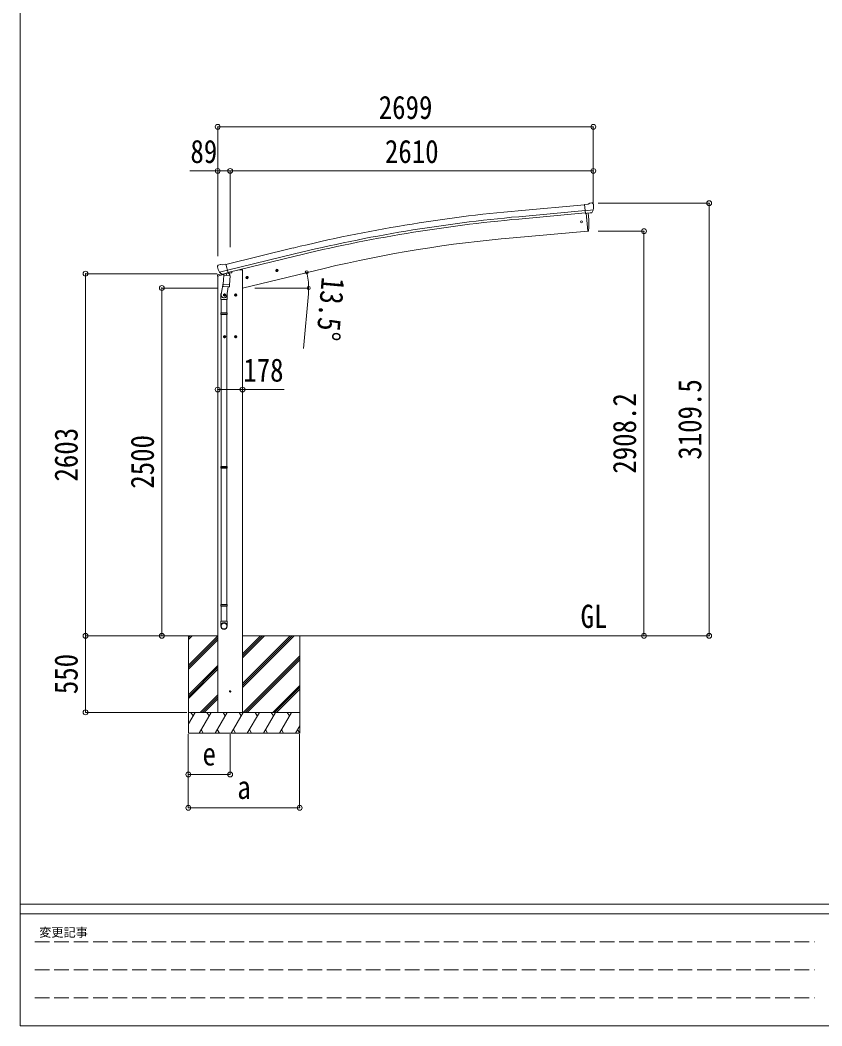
# Model space of a CAD drawing. Units: millimetres at full size. Extents: x -9783 to 9892, y -6828 to 6752.
# Drawn here: x -9783 to -4022, y -6828 to 401 of the extents above; entities that cross this region are included whole.
import ezdxf
from ezdxf.enums import TextEntityAlignment as Align

# ---------------------------------------------------------------- set-up
doc = ezdxf.new("R2010")
doc.units = ezdxf.units.MM
doc.header["$LTSCALE"] = 35
doc.header["$PDMODE"] = 32
doc.header["$PDSIZE"] = 35
doc.linetypes.add('DASHED3', pattern=[4, 3, -1])
for name, color, linetype, lineweight in [('0-0_0', 7, 'Continuous', 9), ('0-1_本体', 4, 'Continuous', 9), ('0-2_部品', 7, 'Continuous', 9), ('0-A_寸法', 6, 'Continuous', 9), ('F-0_240', 7, 'Continuous', 9)]:
    doc.layers.add(name, color=color, linetype=linetype, lineweight=lineweight)
doc.styles.add('ＭＳ ゴシック', font='')
doc.styles.get('ＭＳ ゴシック').set_extended_font_data('MS Gothic')

msp = doc.modelspace()

# ---------------------------------------------------------------- linework, layer by layer
at = {"layer": '0-0_0', "color": 6}
for p, q in [((-4831.22, -4024.33), (-4831.22, -914.83)), ((-5300.24, -1116.13), (-5300.24, -4024.33))]:
    msp.add_line(p, q, dxfattribs=at)
at = {"layer": '0-0_0'}
for p, q in [((-8960.01, -4024.37), (-8363.13, -4024.37)), ((-8574.13, -4051.71), (-8546.75, -4024.33)), ((-8574.13, -4037.57), (-8560.89, -4024.33)), ((-8574.13, -4024.37), (-8574.13, -4724.33)), ((-8574.13, -4235.55), (-8363.13, -4024.56)), ((-8574.13, -4249.7), (-8363.13, -4038.7)), ((-8185.13, -4395.34), (-7814.11, -4024.33)), ((-8185.13, -4367.05), (-7842.4, -4024.33)), ((-8185.13, -4381.19), (-7828.26, -4024.33)), ((-8185.13, -4183.21), (-8026.25, -4024.33)), ((-8185.13, -4169.06), (-8040.39, -4024.33)), ((-8185.13, -4154.92), (-8054.53, -4024.33)), ((-8185.13, -4024.37), (-5598.68, -4024.37)), ((-7774.13, -4024.33), (-7774.13, -4724.33)), ((-8574.13, -4263.84), (-8363.13, -4052.84)), ((-8180.27, -4574.33), (-7774.13, -4168.19)), ((-8166.13, -4574.33), (-7774.13, -4182.33)), ((-8574.13, -4447.68), (-8363.13, -4236.69)), ((-8574.13, -4461.83), (-8363.13, -4250.83)), ((-8574.13, -4475.97), (-8363.13, -4264.97)), ((-8151.98, -4574.33), (-7774.13, -4196.47)), ((-7968.14, -4574.33), (-7774.13, -4380.32)), ((-7953.99, -4574.33), (-7774.13, -4394.46)), ((-7939.85, -4574.33), (-7774.13, -4408.6)), ((-8488.64, -4574.33), (-8363.13, -4448.82)), ((-8474.49, -4574.33), (-8363.13, -4462.96)), ((-8460.35, -4574.33), (-8363.13, -4477.1)), ((-8574.13, -4658.16), (-8525.73, -4574.32)), ((-7774.13, -4574.33), (-8574.13, -4574.33)), ((-8540.73, -4600.31), (-8555.73, -4574.32)), ((-8496.86, -4724.32), (-8410.26, -4574.33)), ((-8425.26, -4600.31), (-8440.26, -4574.33)), ((-8381.39, -4724.33), (-8294.79, -4574.33)), ((-8185.13, -4574.33), (-8363.13, -4574.33)), ((-8309.79, -4600.31), (-8324.79, -4574.33)), ((-8265.92, -4724.33), (-8179.32, -4574.33)), ((-8194.32, -4600.31), (-8209.32, -4574.32)), ((-8150.45, -4724.33), (-8063.85, -4574.33)), ((-8078.85, -4600.31), (-8093.85, -4574.33)), ((-8034.98, -4724.33), (-7948.38, -4574.33)), ((-7978.38, -4574.33), (-7963.38, -4600.31)), ((-7919.51, -4724.33), (-7832.91, -4574.33)), ((-7847.91, -4600.31), (-7862.91, -4574.33)), ((-8481.86, -4698.35), (-8466.86, -4724.32)), ((-8366.39, -4698.34), (-8351.39, -4724.33)), ((-8250.92, -4698.35), (-8235.92, -4724.33)), ((-8135.45, -4698.35), (-8120.45, -4724.33)), ((-8019.98, -4698.35), (-8004.98, -4724.33)), ((-7904.51, -4698.35), (-7889.51, -4724.33)), ((-7804.04, -4724.33), (-7774.13, -4672.52)), ((-7789.04, -4698.35), (-7774.13, -4724.18)), ((-8574.13, -4724.33), (-7774.13, -4724.33))]:
    msp.add_line(p, q, dxfattribs=at)
msp.add_circle((-8274.13, -4424.33), 5, dxfattribs=at)
at = {"layer": '0-1_本体'}
for p, q in [((-5726.82, -925.36), (-6204.33, -968.56)), ((-5723.06, -968.36), (-6200.44, -1011.55)), ((-5721.59, -985.13), (-6198.93, -1028.32)), ((-5714.35, -987.52), (-5703.1, -1116.12)), ((-5703.1, -1116.12), (-6241.05, -1163.19)), ((-8303.66, -1354.18), (-7820.78, -1236.7)), ((-8293.58, -1396.15), (-7810.57, -1278.68)), ((-8289.65, -1412.52), (-7806.59, -1295.04)), ((-8363.13, -4574.33), (-8363.13, -1437.77)), ((-8261.14, -1406.81), (-8209.13, -1394.33)), ((-8185.13, -1394.33), (-8209.13, -1394.33)), ((-8185.13, -1394.33), (-8185.13, -4574.33)), ((-7597.05, -1383.14), (-8185.1, -1524.32))]:
    msp.add_line(p, q, dxfattribs=at)
at = {"layer": '0-1_本体', "color": 6}
msp.add_line((-8185.13, -2254.51), (-8363.13, -2254.51), dxfattribs=at)
at = {"layer": '0-1_本体'}
for centre, radius, start, end in [((-5208.21, -11978.57), 11054.98, 95.16866, 103.66973), ((-5208.21, -11978.57), 11011.82, 95.16974, 103.66973), ((-5208.21, -11978.57), 10994.98, 95.16974, 103.66973), ((-5442.03, -10378.84), 9250.23, 94.95525, 103.47191)]:
    msp.add_arc(centre, radius, start, end, dxfattribs=at)
at = {"layer": '0-2_部品'}
for p, q in [((-5700.42, -921.15), (-5726.98, -923.47)), ((-5721.33, -988.13), (-5726.98, -923.47)), ((-5700.42, -921.15), (-5688.7, -914.38)), ((-5673.8, -912.79), (-5687.46, -913.99)), ((-5664.66, -918.55), (-5670.14, -913.94)), ((-5663.6, -920.59), (-5663.48, -921.93)), ((-5664.12, -963.44), (-5723.04, -968.59)), ((-5711.37, -987.26), (-5721.33, -988.13)), ((-5703.3, -1113.85), (-5714.35, -987.52)), ((-5677.76, -984.32), (-5685.46, -984.99)), ((-5675.37, -982.92), (-5664.44, -963.98)), ((-5703.06, -1116.62), (-5703.3, -1113.85)), ((-5700.45, -1116.23), (-5703.06, -1116.62)), ((-8365.12, -1369.76), (-8364.84, -1370.91)), ((-8360.9, -1361.18), (-8364.75, -1367.48)), ((-8357.8, -1358.93), (-8344.62, -1355.77)), ((-8330.06, -1358.44), (-8343.32, -1355.74)), ((-8330.06, -1358.44), (-8304.13, -1352.22)), ((-8365.69, -1438.38), (-8322.67, -1428.05)), ((-8365.69, -1431.49), (-8365.69, -1438.38)), ((-8337.23, -1422.3), (-8363.39, -1428.58)), ((-8351.06, -1410.06), (-8293.56, -1396.26)), ((-8334.21, -1424.97), (-8350.59, -1410.48)), ((-8331.5, -1425.54), (-8323.98, -1423.74)), ((-8330.66, -1425.43), (-8329.13, -1425.07)), ((-8329.13, -1425.07), (-8292.43, -1416.26)), ((-8327.3, -1425.29), (-8327.35, -1426.04)), ((-8326.59, -1427.08), (-8300.78, -1433.51)), ((-8319.67, -1432.42), (-8324.35, -1499.26)), ((-8273.99, -1435.62), (-8319.67, -1432.42)), ((-8317.9, -1429.24), (-8318.13, -1432.53)), ((-8298.38, -1418.08), (-8299.4, -1432.69)), ((-8292.43, -1416.26), (-8290.9, -1415.89)), ((-8289.35, -1413.78), (-8288.4, -1413.85)), ((-8288.4, -1413.85), (-8275.09, -1429.17)), ((-8284.1, -1418.8), (-8264.97, -1414.2)), ((-8278.66, -1502.45), (-8273.99, -1435.62)), ((-8275.09, -1429.17), (-8275.53, -1435.51)), ((-8261.14, -1405.59), (-8261.14, -1409.34)), ((-8157, -1444.14), (-8159.13, -1451.34)), ((-8149.7, -1442.39), (-8157, -1444.14)), ((-8149.5, -1459.31), (-8154.17, -1439.86)), ((-8144.53, -1447.84), (-8149.7, -1442.39)), ((-7947.62, -1400.56), (-7928.17, -1395.89)), ((-7943.06, -1392.78), (-7945.19, -1399.98)), ((-7935.77, -1391.03), (-7943.06, -1392.78)), ((-7935.56, -1407.95), (-7940.23, -1388.5)), ((-7930.6, -1396.47), (-7935.77, -1391.03)), ((-7932.73, -1403.67), (-7930.6, -1396.47)), ((-8322.62, -1474.49), (-8338.53, -1570.66)), ((-8325.21, -1511.73), (-8324.34, -1499.26)), ((-8324.81, -1513.08), (-8324.81, -1513.08)), ((-8278.66, -1502.45), (-8324.35, -1499.26)), ((-8323.36, -1513.86), (-8281.67, -1516.78)), ((-8287.1, -1516.4), (-8297.83, -1579.99)), ((-8278.67, -1502.45), (-8279.56, -1515.15)), ((-8161.55, -1451.92), (-8142.11, -1447.25)), ((-8146.66, -1455.03), (-8144.53, -1447.84)), ((-8340.68, -1607.82), (-8340.68, -1573.47)), ((-8304.13, -1574.57), (-8324.13, -1574.57)), ((-8314.13, -1567.06), (-8320.63, -1570.81)), ((-8320.63, -1570.81), (-8320.63, -1578.32)), ((-8320.63, -1578.32), (-8314.13, -1582.07)), ((-8314.13, -1584.57), (-8314.13, -1564.57)), ((-8307.63, -1570.81), (-8314.13, -1567.06)), ((-8294.68, -1573.17), (-8294.68, -1607.82)), ((-8224.13, -1574.57), (-8244.13, -1574.57)), ((-8234.13, -1567.06), (-8240.63, -1570.81)), ((-8240.63, -1570.81), (-8240.63, -1578.32)), ((-8240.63, -1578.32), (-8234.13, -1582.07)), ((-8234.13, -1584.57), (-8234.13, -1564.57)), ((-8227.63, -1570.81), (-8234.13, -1567.06)), ((-8294.68, -1607.82), (-8340.68, -1607.82)), ((-8338.68, -1607.82), (-8338.68, -1701.82)), ((-8296.68, -1607.82), (-8296.68, -1701.82)), ((-8340.68, -1703.82), (-8339.68, -1701.82)), ((-8294.68, -1703.82), (-8340.68, -1703.82)), ((-8294.68, -1711.82), (-8340.68, -1711.82)), ((-8295.68, -1701.82), (-8339.68, -1701.82)), ((-8295.68, -1713.82), (-8339.68, -1713.82)), ((-8338.68, -1713.82), (-8338.68, -2808.01)), ((-8296.68, -1713.82), (-8296.68, -2808.01)), ((-8294.68, -1703.82), (-8295.68, -1701.82)), ((-8294.68, -1711.82), (-8295.68, -1713.82)), ((-8294.68, -1703.82), (-8294.68, -1711.82)), ((-8304.13, -1874.57), (-8324.13, -1874.57)), ((-8314.13, -1867.06), (-8320.63, -1870.81)), ((-8320.63, -1870.81), (-8320.63, -1878.32)), ((-8320.63, -1878.32), (-8314.13, -1882.07)), ((-8314.13, -1884.57), (-8314.13, -1864.57)), ((-8307.63, -1870.81), (-8314.13, -1867.06)), ((-8224.13, -1874.57), (-8244.13, -1874.57)), ((-8234.13, -1867.06), (-8240.63, -1870.81)), ((-8240.63, -1870.81), (-8240.63, -1878.32)), ((-8240.63, -1878.32), (-8234.13, -1882.07)), ((-8234.13, -1884.57), (-8234.13, -1864.57)), ((-8227.63, -1870.81), (-8234.13, -1867.06)), ((-8340.68, -2810.01), (-8339.68, -2808.01)), ((-8294.68, -2810.01), (-8340.68, -2810.01)), ((-8294.68, -2818.01), (-8340.68, -2818.01)), ((-8295.68, -2808.01), (-8339.68, -2808.01)), ((-8294.68, -2810.01), (-8295.68, -2808.01)), ((-8294.68, -2818.01), (-8295.68, -2820.01)), ((-8294.68, -2810.01), (-8294.68, -2818.01)), ((-8295.68, -2820.01), (-8339.68, -2820.01)), ((-8338.68, -2820.01), (-8338.68, -3798.2)), ((-8296.68, -2820.01), (-8296.68, -3798.2)), ((-8340.68, -3800.2), (-8339.68, -3798.2)), ((-8294.68, -3800.2), (-8340.68, -3800.2)), ((-8294.68, -3808.2), (-8340.68, -3808.2)), ((-8295.68, -3798.2), (-8339.68, -3798.2)), ((-8295.68, -3810.2), (-8339.68, -3810.2)), ((-8338.68, -3810.2), (-8338.68, -3920.2)), ((-8296.68, -3810.2), (-8296.68, -3920.2)), ((-8294.68, -3800.2), (-8295.68, -3798.2)), ((-8294.68, -3808.2), (-8295.68, -3810.2)), ((-8294.68, -3800.2), (-8294.68, -3808.2)), ((-8340.68, -3954.34), (-8340.68, -3920.2)), ((-8294.68, -3920.2), (-8340.68, -3920.2)), ((-8294.68, -3954.34), (-8294.68, -3920.2))]:
    msp.add_line(p, q, dxfattribs=at)
for points in [[(-5711.37, -987.26), (-5711.09, -987.33), (-5685.72, -985.11), (-5685.46, -984.99)], [(-5697.9, -1113.4), (-5697.07, -1087.77), (-5696.87, -1061.27), (-5697.34, -1034.79), (-5698.48, -1008.31), (-5699.99, -986.36)], [(-5664.05, -962.8), (-5664.33, -963.79), (-5664.44, -963.98)], [(-8298.7, -1417.67), (-8288.98, -1415.33), (-8304.13, -1352.22)], [(-8351.33, -1409.49), (-8350.75, -1410.33), (-8350.59, -1410.48)], [(-8298.7, -1417.67), (-8298.94, -1417.82), (-8323.7, -1423.76), (-8323.98, -1423.74)], [(-7945.19, -1399.98), (-7940.03, -1405.42), (-7932.73, -1403.67)], [(-8159.13, -1451.34), (-8153.96, -1456.78), (-8146.66, -1455.03)], [(-8314.13, -1582.07), (-8307.63, -1578.32), (-8307.63, -1570.81)], [(-8234.13, -1582.07), (-8227.63, -1578.32), (-8227.63, -1570.81)], [(-8340.68, -1703.82), (-8340.68, -1711.82), (-8339.68, -1713.82)], [(-8314.13, -1882.07), (-8307.63, -1878.32), (-8307.63, -1870.81)], [(-8234.13, -1882.07), (-8227.63, -1878.32), (-8227.63, -1870.81)], [(-8340.68, -2810.01), (-8340.68, -2818.01), (-8339.68, -2820.01)], [(-8340.68, -3800.2), (-8340.68, -3808.2), (-8339.68, -3810.2)]]:
    msp.add_lwpolyline(points, dxfattribs=at)
for centre, radius in [((-5749.13, -1048.98), 6.5), ((-8151.83, -1449.59), 8.5), ((-8151.83, -1449.59), 7.7), ((-8151.83, -1449.59), 6.5), ((-7937.9, -1398.23), 8.5), ((-7937.9, -1398.23), 7.7), ((-7937.9, -1398.23), 6.5), ((-8314.13, -1574.57), 8.5), ((-8314.13, -1574.57), 7.7), ((-8314.13, -1574.57), 6.5), ((-8234.13, -1574.57), 8.5), ((-8234.13, -1574.57), 7.7), ((-8234.13, -1574.57), 6.5), ((-8314.13, -1874.57), 8.5), ((-8314.13, -1874.57), 7.7), ((-8314.13, -1874.57), 6.5), ((-8234.13, -1874.57), 8.5), ((-8234.13, -1874.57), 7.7), ((-8234.13, -1874.57), 6.5)]:
    msp.add_circle(centre, radius, dxfattribs=at)
at = {"layer": '0-2_部品', "color": 4}
msp.add_circle((-8274.13, -4424.33), 4.5, dxfattribs=at)
at = {"layer": '0-2_部品'}
for centre, radius, start, end in [((-5687.2, -916.98), 3, 95, 120), ((-5673.36, -917.78), 5, 50.00648, 94.99352), ((-5865.11, -939.57), 202.4, 353.4085, 5), ((-5700.89, -1113.26), 3, 278.50322, 357.46219), ((-8168.03, -1323.66), 202.4, 193.5, 205.09125), ((-8356.63, -1363.79), 5, 103.5, 148.5), ((-8343.92, -1358.68), 3, 78.5, 103.5), ((-8362.69, -1431.49), 3, 103.5, 180), ((-8330.78, -1424.95), 0.5, 248.23754, 283.5), ((-8327.8, -1425.26), 0.5, 356, 103.5), ((-8326.35, -1426.11), 1, 176, 256), ((-8300.43, -1432.54), 1.03, 250.03897, 351.96569), ((-8297.78, -1418.16), 0.604, 100.59842, 172.20595), ((-8291.02, -1415.4), 0.5, 283.5, 318.76246), ((-8266.14, -1409.34), 5, 283.5, 0), ((-8323.27, -1511.9), 1.95, 175.04017, 217.47766), ((-8323.23, -1511.87), 2, 217.40962, 266), ((-8281.53, -1514.78), 2, 266, 349.46843), ((-8310.68, -1573.47), 30, 177.45142, 180)]:
    msp.add_arc(centre, radius, start, end, dxfattribs=at)
for centre, major_axis, ratio, start_param, end_param in [((-5659.27, -916.54), (-15.35, 3.44), 0.101033, 5.9751426, 5.9753737), ((-5666.59, -920.84), (2.71, -1.31), 0.997474, 0.5366567, 1.3225652), ((-5678.03, -981.33), (1.62, -2.54), 0.997631, 5.8041905, 5.8929484), ((-5678.1, -981.22), (-3.5, 2.17), 0.650902, 2.1145521, 2.1873627), ((-5677.97, -981.41), (1.62, -2.54), 0.997631, 5.965759, 6.7621801), ((-8362.2, -1369.04), (-1.57, -2.57), 0.99628, 4.712389, 5.4996506), ((-8332.22, -1422.72), (-0.73, -2.92), 0.997631, 5.8041905, 6.6006116), ((-8332.17, -1422.49), (2.63, 3.16), 0.650902, 4.0958226, 4.1686332), ((-8332.2, -1422.62), (-0.73, -2.92), 0.997631, 0.3902369, 0.4789948), ((-8317.68, -1573.17), (23, 0), 0.996195, 2.5560258, 6.5663028), ((-8317.68, -1573.17), (21, 0), 0.996195, 2.9349147, 5.9512394), ((-8317.68, -3952.6), (-23, 0), 0.996195, 3.1415927, 6.2831853), ((-8317.68, -3954.34), (-23, 0), 0.996195, 3.1415927, 6.2831853), ((-8317.68, -3954.34), (0, -23.43), 0.981806, 4.712389, 7.8539816)]:
    msp.add_ellipse(centre, major_axis=major_axis, ratio=ratio, start_param=start_param, end_param=end_param, dxfattribs=at)
msp.add_ellipse((-8317.68, -3954.34), major_axis=(21, 0), ratio=0.996195, dxfattribs=at)
at = {"layer": '0-A_寸法'}
for p, q in [((-8363.13, -366.15), (-5664.13, -366.15)), ((-5664.13, -366.15), (-5664.13, -682.77)), ((-8363.13, -682.77), (-8363.13, -1294.99)), ((-8363.13, -682.77), (-8274.13, -682.77)), ((-8274.13, -682.77), (-8274.13, -1230.62)), ((-8274.13, -682.77), (-5664.13, -682.77)), ((-5664.13, -682.77), (-5664.13, -911.77)), ((-4831.22, -914.83), (-5629.06, -914.83)), ((-5300.24, -1116.13), (-5629.06, -1116.13)), ((-9312.7, -1421.33), (-8367.62, -1421.33)), ((-9312.7, -4024.33), (-9312.7, -1421.33)), ((-8764.73, -1524.33), (-8367.62, -1524.33)), ((-8764.73, -4024.33), (-8764.73, -1524.33)), ((-8095.63, -1524.33), (-7708.77, -1524.33)), ((-7711.63, -1566.79), (-7745.99, -1959.28)), ((-8185.13, -2254.51), (-7885.13, -2254.51)), ((-9312.7, -4024.33), (-8584.59, -4024.33)), ((-9312.7, -4574.33), (-9312.7, -4024.33)), ((-5300.24, -4024.33), (-5629.06, -4024.33)), ((-4831.22, -4024.33), (-5300.24, -4024.33)), ((-9312.7, -4574.33), (-8584.59, -4574.33)), ((-8574.38, -5260.69), (-8574.38, -4731.74)), ((-8574.38, -5020.71), (-8574.38, -4731.74)), ((-8274.13, -5020.71), (-8274.13, -4731.74)), ((-7774.38, -5260.69), (-7774.38, -4731.74)), ((-8274.13, -5020.71), (-8574.38, -5020.71)), ((-8574.38, -5260.69), (-7774.38, -5260.69))]:
    msp.add_line(p, q, dxfattribs=at)
msp.add_lwpolyline([(-8363.13, -366.15), (-8363.13, -682.77), (-8563.13, -682.77)], dxfattribs=at)
for centre in [(-7723.22, -1410.67), (-7709.77, -1524.33)]:
    msp.add_circle(centre, 10.62, dxfattribs=at)
for start, end in [(0, 13.5), (354.99678, 0)]:
    msp.add_arc((-8196.63, -1524.33), 486.86, start, end, dxfattribs=at)
for p in [(-8363.13, -366.15), (-5664.13, -366.15), (-8363.13, -682.77), (-8274.13, -682.77), (-5664.13, -682.77), (-4831.22, -914.83), (-5300.24, -1116.13), (-9312.7, -1421.33), (-8764.73, -1524.33), (-8363.13, -2254.51), (-8185.13, -2254.51), (-9312.7, -4024.33), (-8764.73, -4024.33), (-5300.24, -4024.33), (-4831.22, -4024.33), (-9312.7, -4574.33), (-8574.38, -5020.71), (-8274.13, -5020.71), (-8574.38, -5260.69), (-7774.38, -5260.69)]:
    msp.add_point(p, dxfattribs=at)
at = {"layer": 'F-0_240', "color": 5}
for p, q in [((-9783.03, 6751.9), (-9783.03, -6828.1)), ((-9783.03, -5953.1), (9396.97, -5953.1)), ((-9783.03, -6023.1), (6285.75, -6023.1)), ((-9783.03, -6828.1), (9396.97, -6828.1))]:
    msp.add_line(p, q, dxfattribs=at)
at = {"layer": 'F-0_240', "color": 4, "linetype": 'DASHED3'}
for p, q in [((-9678.03, -6224.35), (-4074.25, -6224.35)), ((-9678.03, -6425.6), (-4074.25, -6425.6)), ((-9678.03, -6626.85), (-4074.25, -6626.85))]:
    msp.add_line(p, q, dxfattribs=at)

# ---------------------------------------------------------------- texts
at = {"layer": '0-0_0', "style": 'ＭＳ ゴシック', "width": 0.85}
msp.add_text('GL', height=166.8, dxfattribs=at).set_placement((-5755.57, -4017.39), align=Align.BOTTOM_LEFT)
at = {"layer": '0-A_寸法', "color": 7, "style": 'ＭＳ ゴシック', "width": 0.85}
for s, p in [('2699', (-7206.13, -359.15)), ('89', (-8559.38, -675.77)), ('2610', (-7161.63, -675.77)), ('178', (-8179.5, -2247.51)), ('e', (-8472.5, -5006.34)), ('a', (-8222.5, -5246.31))]:
    msp.add_text(s, height=166.8, dxfattribs=at).set_placement(p, align=Align.BOTTOM_LEFT)
for s, rotation, p in [('13.5°', 264.997, (-7664.47, -1436.65)), ('3109.5', 90, (-4838.22, -2758.33)), ('2908.2', 90, (-5307.24, -2858.98)), ('2603', 90, (-9319.7, -2915.33)), ('2500', 90, (-8771.73, -2966.83)), ('550', 90, (-9319.7, -4443.7))]:
    msp.add_text(s, height=166.8, rotation=rotation, dxfattribs=at).set_placement(p, align=Align.BOTTOM_LEFT)
at = {"layer": 'F-0_240', "style": 'ＭＳ ゴシック'}
msp.add_text('変更記事', height=64.15, dxfattribs=at).set_placement((-9646.27, -6206.85), align=Align.BOTTOM_LEFT)

doc.saveas('drawing.dxf')
